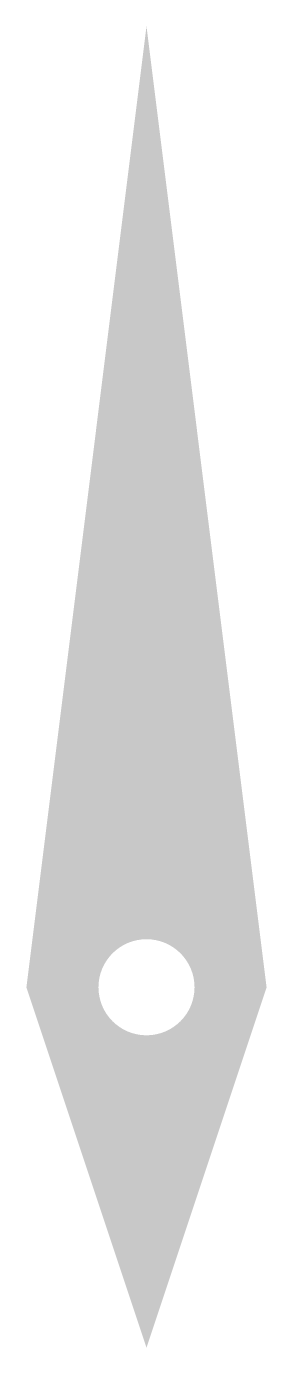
# Model space of a CAD drawing. Header units: millimetres. Extents: x -5 to 5, y -15 to 40.
import ezdxf

# ---------------------------------------------------------------- set-up
doc = ezdxf.new("R2010")
doc.units = ezdxf.units.MM
doc.layers.add('hatch-minute', color=4, linetype='Continuous', lineweight=25)

msp = doc.modelspace()

# ---------------------------------------------------------------- hatches: boundary and pattern name
at = {"layer": 'hatch-minute', "transparency": 33554687}
for points in [[(-5, 0), (0, 40), (0, 15)], [(5, 0), (0, 40), (0, 15)]]:
    msp.add_hatch(color=256, dxfattribs=at).paths.add_polyline_path(points, flags=0)
h = msp.add_hatch(color=256, dxfattribs=at)
h.paths.add_polyline_path([(-5, 0), (0, -15), (5, 0), (0, 15)], flags=0)
edge = h.paths.add_edge_path(flags=0)
edge.add_arc((0, 0), 2, 0, 360)

doc.saveas('drawing.dxf')
